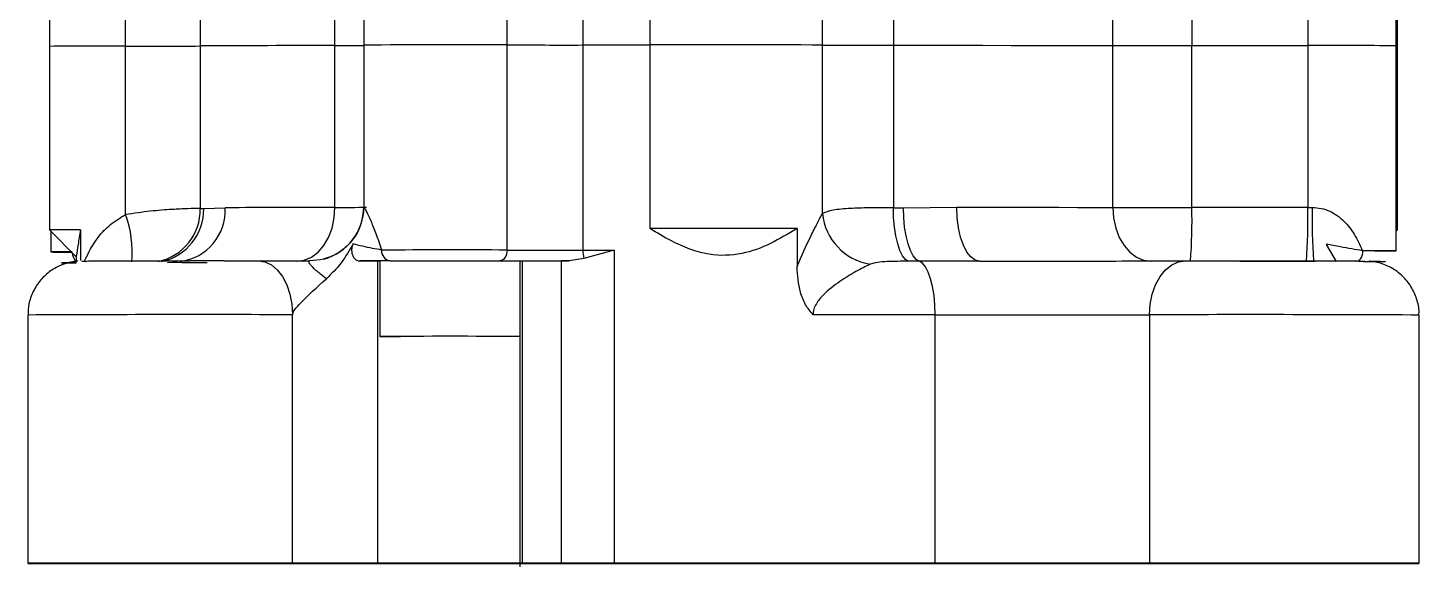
# Model space of a CAD drawing. Header units: millimetres. Extents: x 2379 to 4059, y 879 to 2067.
# Drawn here: x 3487.3 to 3616.3, y 1620.7 to 1670.4 of the extents above; entities that cross this region are included whole.
import ezdxf

# ---------------------------------------------------------------- set-up
doc = ezdxf.new("R2010")
doc.units = ezdxf.units.MM
doc.layers.add('粗实线', color=7, linetype='Continuous', lineweight=40)

msp = doc.modelspace()

# ---------------------------------------------------------------- linework, layer by layer
at = {"color": 7, "linetype": 'Continuous', "lineweight": 25}
for p, q in [((3489.249, 1685.695), (3489.249, 1668.695)), ((3496.305, 1668.714), (3496.305, 1685.714)), ((3503.244, 1685.728), (3503.244, 1668.728)), ((3515.728, 1668.772), (3515.728, 1685.772)), ((3518.392, 1685.811), (3518.392, 1668.811)), ((3531.685, 1668.824), (3531.685, 1685.824)), ((3538.716, 1685.82), (3538.716, 1668.82)), ((3544.927, 1685.822), (3544.927, 1668.822)), ((3560.93, 1668.813), (3560.93, 1685.813)), ((3567.504, 1685.798), (3567.504, 1668.798)), ((3587.853, 1668.771), (3587.853, 1685.771)), ((3595.18, 1685.765), (3595.18, 1668.765)), ((3605.929, 1685.766), (3605.929, 1668.766)), ((3614.128, 1668.748), (3614.128, 1685.748)), ((3614.249, 1668.694), (3614.249, 1685.694)), ((3489.249, 1668.695), (3489.249, 1651.695)), ((3496.305, 1653.106), (3496.305, 1668.714)), ((3503.244, 1668.728), (3503.244, 1653.678)), ((3515.728, 1653.772), (3515.728, 1668.772)), ((3518.392, 1668.811), (3518.392, 1653.811)), ((3531.685, 1649.824), (3531.685, 1668.824)), ((3538.716, 1668.82), (3538.716, 1649.82)), ((3544.927, 1668.822), (3544.927, 1651.822)), ((3560.93, 1653.205), (3560.93, 1668.813)), ((3567.504, 1668.798), (3567.504, 1653.748)), ((3587.852, 1653.771), (3587.853, 1668.771)), ((3587.853, 1668.771), (3587.86, 1668.771)), ((3595.18, 1668.765), (3605.929, 1668.766)), ((3595.18, 1653.765), (3595.18, 1668.765)), ((3605.929, 1668.766), (3605.929, 1653.766)), ((3614.128, 1649.748), (3614.128, 1668.748)), ((3614.128, 1668.697), (3614.249, 1668.694)), ((3614.249, 1651.694), (3614.249, 1668.694)), ((3503.557, 1653.68), (3505.563, 1653.741)), ((3568.437, 1653.747), (3573.379, 1653.793)), ((3605.929, 1653.766), (3595.18, 1653.765)), ((3489.249, 1651.695), (3491.749, 1649.195)), ((3489.371, 1651.573), (3489.371, 1649.641)), ((3492.138, 1651.709), (3492.138, 1648.857)), ((3558.572, 1651.822), (3558.572, 1648.295)), ((3614.128, 1651.573), (3614.249, 1651.694)), ((3607.624, 1650.35), (3608.555, 1648.756)), ((3491.749, 1649.336), (3491.749, 1648.775)), ((3518.034, 1648.813), (3519.668, 1648.81)), ((3519.668, 1648.81), (3519.892, 1648.807)), ((3519.668, 1648.81), (3519.668, 1620.81)), ((3519.892, 1648.811), (3519.892, 1641.811)), ((3532.892, 1641.811), (3532.892, 1648.811)), ((3532.892, 1648.807), (3533.101, 1648.809)), ((3533.101, 1648.809), (3536.695, 1648.816)), ((3533.101, 1648.809), (3533.101, 1620.809)), ((3536.695, 1648.816), (3536.695, 1620.816)), ((3538.795, 1649.046), (3537.444, 1648.817)), ((3541.607, 1649.821), (3538.795, 1649.046)), ((3541.607, 1649.821), (3541.607, 1620.821)), ((3574.862, 1648.8), (3569.909, 1648.782)), ((3575.499, 1648.803), (3574.862, 1648.8)), ((3602.128, 1648.776), (3602.128, 1648.759)), ((3487.252, 1643.801), (3487.252, 1620.801)), ((3511.793, 1620.825), (3511.793, 1643.825)), ((3571.382, 1620.816), (3571.382, 1643.816)), ((3591.252, 1643.824), (3591.252, 1620.824)), ((3616.247, 1620.8), (3616.247, 1643.8)), ((3532.868, 1642.885), (3532.868, 1620.485))]:
    msp.add_line(p, q, dxfattribs=at)
at = {"color": 7, "linetype": 'Continuous', "lineweight": 25, "flags": 128}
for points in [[(3538.716, 1668.82), (3539.486, 1668.82), (3540.258, 1668.82), (3541.032, 1668.821), (3541.808, 1668.821), (3542.585, 1668.821), (3543.364, 1668.822), (3544.145, 1668.822), (3544.927, 1668.822)], [(3538.716, 1668.82), (3539.486, 1668.82), (3540.258, 1668.82), (3541.032, 1668.821), (3541.808, 1668.821), (3542.585, 1668.821), (3543.364, 1668.822), (3544.145, 1668.822), (3544.927, 1668.822)], [(3567.504, 1668.798), (3570.339, 1668.796), (3573.11, 1668.793), (3575.807, 1668.791), (3578.419, 1668.787), (3580.938, 1668.784), (3583.356, 1668.78), (3585.663, 1668.776), (3587.853, 1668.771)], [(3567.504, 1668.798), (3570.339, 1668.796), (3573.11, 1668.793), (3575.807, 1668.791), (3578.419, 1668.787), (3580.938, 1668.784), (3583.356, 1668.78), (3585.663, 1668.776), (3587.853, 1668.771)], [(3503.244, 1653.678), (3503.282, 1653.679), (3503.32, 1653.679), (3503.359, 1653.679), (3503.398, 1653.679), (3503.437, 1653.68), (3503.477, 1653.68), (3503.517, 1653.68), (3503.557, 1653.68)], [(3512.196, 1648.78), (3512.885, 1648.874), (3513.547, 1649.157), (3514.158, 1649.618), (3514.693, 1650.239), (3515.132, 1650.995), (3515.459, 1651.859), (3515.66, 1652.797), (3515.728, 1653.772)], [(3568.894, 1648.782), (3568.616, 1648.956), (3568.352, 1649.291), (3568.112, 1649.777), (3567.903, 1650.397), (3567.733, 1651.13), (3567.607, 1651.952), (3567.53, 1652.834), (3567.504, 1653.748)], [(3567.504, 1653.748), (3567.621, 1653.748), (3567.738, 1653.748), (3567.854, 1653.748), (3567.971, 1653.748), (3568.088, 1653.748), (3568.204, 1653.748), (3568.321, 1653.747), (3568.437, 1653.747)], [(3569.909, 1648.782), (3569.615, 1648.955), (3569.335, 1649.29), (3569.081, 1649.776), (3568.86, 1650.396), (3568.679, 1651.129), (3568.546, 1651.951), (3568.464, 1652.834), (3568.437, 1653.747)], [(3575.499, 1648.803), (3575.086, 1648.897), (3574.688, 1649.18), (3574.321, 1649.64), (3574, 1650.26), (3573.736, 1651.017), (3573.54, 1651.881), (3573.42, 1652.818), (3573.379, 1653.793)], [(3573.379, 1653.793), (3575.37, 1653.791), (3577.316, 1653.789), (3579.214, 1653.786), (3581.06, 1653.784), (3582.85, 1653.781), (3584.581, 1653.778), (3586.249, 1653.775), (3587.852, 1653.771)], [(3587.852, 1653.771), (3587.92, 1652.796), (3588.122, 1651.859), (3588.449, 1650.995), (3588.889, 1650.238), (3589.425, 1649.617), (3590.037, 1649.157), (3590.701, 1648.874), (3591.392, 1648.779)], [(3605.929, 1653.766), (3605.98, 1653.766), (3606.031, 1653.766), (3606.083, 1653.766), (3606.134, 1653.766), (3606.185, 1653.766), (3606.236, 1653.766), (3606.287, 1653.766), (3606.338, 1653.766)], [(3614.128, 1651.697), (3614.249, 1651.694), (3614.249, 1651.694)], [(3508.612, 1648.817), (3509.233, 1648.723), (3509.83, 1648.44), (3510.379, 1647.979), (3510.861, 1647.358), (3511.257, 1646.602), (3511.551, 1645.738), (3511.732, 1644.801), (3511.793, 1643.825)], [(3514.709, 1648.987), (3514.372, 1648.908), (3513.397, 1648.812)], [(3531.685, 1649.824), (3531.672, 1649.629), (3531.635, 1649.441), (3531.573, 1649.268), (3531.491, 1649.116), (3531.391, 1648.992), (3531.276, 1648.899), (3531.152, 1648.842), (3531.023, 1648.822)], [(3537.444, 1648.817), (3537.347, 1648.817), (3537.251, 1648.817), (3537.156, 1648.817), (3537.062, 1648.817), (3536.969, 1648.817), (3536.877, 1648.816), (3536.786, 1648.816), (3536.695, 1648.816)], [(3538.716, 1649.82), (3539.075, 1649.82), (3539.436, 1649.82), (3539.796, 1649.82), (3540.158, 1649.82), (3540.519, 1649.821), (3540.881, 1649.821), (3541.244, 1649.821), (3541.607, 1649.821)], [(3569.909, 1648.782), (3569.783, 1648.782), (3569.656, 1648.782), (3569.529, 1648.782), (3569.402, 1648.782), (3569.275, 1648.782), (3569.148, 1648.782), (3569.021, 1648.782), (3568.894, 1648.782)], [(3571.382, 1643.816), (3571.354, 1644.729), (3571.272, 1645.612), (3571.139, 1646.434), (3570.959, 1647.167), (3570.738, 1647.787), (3570.483, 1648.273), (3570.204, 1648.608), (3569.909, 1648.782)], [(3591.252, 1643.824), (3591.316, 1644.799), (3591.506, 1645.737), (3591.814, 1646.601), (3592.228, 1647.357), (3592.733, 1647.978), (3593.309, 1648.439), (3593.934, 1648.722), (3594.584, 1648.816)], [(3611.007, 1649.762), (3610.996, 1649.567), (3610.961, 1649.379), (3610.905, 1649.206), (3610.829, 1649.054), (3610.736, 1648.93), (3610.631, 1648.837), (3610.516, 1648.78), (3610.397, 1648.76)], [(3571.382, 1643.816), (3569.997, 1643.817), (3568.602, 1643.818), (3567.197, 1643.818), (3565.782, 1643.819), (3564.359, 1643.82), (3562.929, 1643.821), (3561.492, 1643.821), (3560.05, 1643.822)], [(3571.382, 1643.816), (3573.942, 1643.814), (3576.573, 1643.813), (3579.227, 1643.813), (3581.859, 1643.814), (3584.421, 1643.816), (3586.869, 1643.818), (3589.16, 1643.821), (3591.252, 1643.824)]]:
    msp.add_lwpolyline(points, dxfattribs=at)
at = {"color": 7, "linetype": 'Continuous', "lineweight": 25}
for centre, radius, start, end in [((3494.922, 896.177), 772.539, 89.897391, 90.420712), ((3496.581, 3249.546), 1580.832, 269.990013, 270.241488), ((3520.798, -1582.591), 3251.367, 90.089346, 90.30934), ((3515.217, 2151.876), 483.105, 270.06054, 270.37656), ((3526.75, -114.746), 1783.576, 89.841456, 90.268476), ((3526.767, -72.75), 1741.581, 89.838188, 90.275424), ((3536.964, 4841.007), 3172.188, 269.904659, 270.031645), ((3551.414, -1024.325), 2693.155, 89.797567, 90.13802), ((3567.221, 2997.032), 1328.233, 269.728619, 270.012215), ((3594.57, 5213.522), 3544.757, 269.891426, 270.009859), ((3594.571, 5216.525), 3547.76, 269.891621, 270.009825), ((3608.127, 759.357), 909.411, 89.621935, 90.138469), ((3487.298, 1649.698), 9.631, 354.25224, 20.72676), ((3498.319, 1653.581), 4.925, 281.86025, 1.13682), ((3498.641, 1653.571), 4.917, 282.00446, 1.27867), ((3500.76, 1653.527), 4.808, 277.47921, 2.54775), ((3524.108, -2776.77), 4430.55, 90.108381, 90.239828), ((3513.396, 1653.811), 4.999, 285.23346, 0.00835), ((3516.188, 1849.526), 195.754, 269.86511, 270.72475), ((3518.394, 1653.816), 0.00589, 247.97484, 272.47351), ((3518.395, 1653.805), 0.00655, 86.83529, 111.61015), ((3566.199, 1653.736), 5.296, 185.75485, 260.76773), ((3594.57, 5198.522), 3544.757, 269.891426, 270.009859), ((3545.106, 1652.514), 50.089, 355.71964, 1.43088), ((3555.855, 1652.515), 50.089, 355.71964, 1.43088), ((3668.464, 1652.673), 62.135, 178.9928, 183.52068), ((3491.717, 1448.754), 202.956, 89.88111, 90.69676), ((3551.729, -1998.939), 3650.767, 89.892614, 90.106762), ((3490.99, 1540.11), 109.543, 89.8003, 90.84701), ((3491.139, 1788.05), 138.42, 269.268, 270.07262), ((3492.436, 1649.593), 1.062, 181.27448, 229.69761), ((3520.964, 1649.729), 0.916, 174.18776, 262.52813), ((3526.469, -1349.854), 2999.683, 89.900382, 90.122565), ((3536.963, 4822.007), 3172.188, 269.904659, 270.031645), ((3541.97, 1649.763), 3.255, 178.99862, 192.73455), ((3601.122, 1543.53), 105.229, 89.77709, 90.81371), ((3605.955, -740.038), 2388.8, 89.983979, 90.106094), ((3611.703, 1450.847), 198.916, 89.30143, 90.20024), ((3611.825, 1603.012), 45.743, 88.99451, 90.09488), ((3612.508, 1759.279), 109.543, 269.8003, 270.84701), ((3491.738, 1594.729), 53.919, 89.98792, 90.92144), ((3500.694, 1256.077), 392.576, 89.5364, 90.07272), ((3502.356, -1181.726), 2825.567, 89.80864, 90.306277), ((3600.605, -1624.393), 3268.23, 89.725781, 90.163967), ((3526.386, 530.333), 1111.497, 89.664622, 90.334754), ((3521.388, 1747.029), 105.229, 269.18566, 270.22229)]:
    msp.add_arc(centre, radius, start, end, dxfattribs=at)
for points, knots in [([(3492.479, 1648.772), (3492.863, 1649.544), (3493.491, 1650.806), (3494.865, 1652.225), (3495.826, 1652.813), (3496.305, 1653.106)], [0, 0, 0, 0, 0.4415703, 0.7212781, 1, 1, 1, 1]), ([(3503.244, 1653.678), (3502.896, 1653.673), (3502.257, 1653.664), (3500.604, 1653.588), (3498.652, 1653.447), (3497.087, 1653.22), (3496.305, 1653.106)], [0, 0, 0, 0, 0.2724679, 0.5000458, 0.7503555, 1, 1, 1, 1]), ([(3518.353, 1653.811), (3518.365, 1653.596), (3518.39, 1653.146), (3518.249, 1652.717), (3518.175, 1652.492)], [0, 0, 0, 0, 0.4764135, 1, 1, 1, 1]), ([(3518.395, 1653.811), (3518.411, 1653.795), (3518.443, 1653.762), (3518.596, 1653.487), (3518.801, 1653.076), (3519.109, 1652.399), (3519.548, 1651.326), (3519.877, 1650.346), (3520.053, 1649.821)], [0, 0, 0, 0, 0.1244738, 0.250966, 0.3714749, 0.5001039, 0.7321774, 1, 1, 1, 1]), ([(3558.572, 1648.295), (3558.995, 1649.273), (3559.63, 1650.74), (3560.468, 1652.329), (3560.776, 1652.913), (3560.93, 1653.205)], [0, 0, 0, 0, 0.4999487, 0.7504157, 1, 1, 1, 1]), ([(3563.522, 1653.676), (3562.939, 1653.637), (3561.774, 1653.558), (3561.211, 1653.322), (3560.93, 1653.205)], [0, 0, 0, 0, 0.5005372, 1, 1, 1, 1]), ([(3567.504, 1653.748), (3566.707, 1653.747), (3565.237, 1653.744), (3564.061, 1653.698), (3563.522, 1653.676)], [0, 0, 0, 0, 0.5420141, 1, 1, 1, 1]), ([(3606.338, 1653.766), (3606.619, 1653.748), (3607.185, 1653.714), (3607.972, 1653.437), (3608.686, 1653.025), (3609.48, 1652.345), (3610.315, 1651.269), (3610.766, 1650.288), (3611.007, 1649.762)], [0, 0, 0, 0, 0.12447381, 0.25096604, 0.37147488, 0.50010394, 0.73217742, 1, 1, 1, 1]), ([(3492.138, 1651.709), (3492.058, 1651.237), (3491.894, 1650.28), (3491.759, 1649.277), (3491.766, 1649.32), (3491.768, 1649.336)], [0, 0, 0, 0, 0.3787431, 0.7674109, 1, 1, 1, 1]), ([(3518.175, 1652.492), (3518.134, 1652.311), (3518.001, 1651.721), (3517.458, 1650.827), (3516.597, 1649.907), (3515.641, 1649.284), (3514.969, 1649.085), (3514.699, 1649.004)], [0, 0, 0, 0, 0.107229, 0.3503135, 0.5933986, 0.836482, 1, 1, 1, 1]), ([(3558.572, 1651.822), (3557.767, 1651.333), (3556.164, 1650.357), (3553.428, 1649.334), (3550.794, 1649.253), (3548.616, 1649.87), (3546.773, 1650.694), (3545.585, 1651.42), (3544.927, 1651.822)], [0, 0, 0, 0, 0.1923908, 0.3834722, 0.589159, 0.7155413, 0.8423238, 1, 1, 1, 1]), ([(3517.414, 1650.396), (3517.064, 1649.788), (3516.352, 1648.551), (3515.415, 1647.633), (3514.938, 1647.167)], [0, 0, 0, 0, 0.4918713, 1, 1, 1, 1]), ([(3517.414, 1650.396), (3517.373, 1650.301), (3517.289, 1650.11), (3517.261, 1649.773), (3517.311, 1649.447), (3517.44, 1649.159), (3517.632, 1648.943), (3517.841, 1648.829), (3517.979, 1648.818), (3518.034, 1648.813)], [0, 0, 0, 0, 0.1491203, 0.298298, 0.4463418, 0.5945522, 0.7447419, 0.8986734, 1, 1, 1, 1]), ([(3520.053, 1649.821), (3519.778, 1649.871), (3519.21, 1649.974), (3518.21, 1650.176), (3517.692, 1650.32), (3517.414, 1650.396)], [0, 0, 0, 0, 0.3043315, 0.6280366, 1, 1, 1, 1]), ([(3611.007, 1649.762), (3610.668, 1649.813), (3609.966, 1649.918), (3608.934, 1650.125), (3608.08, 1650.272), (3607.624, 1650.35)], [0, 0, 0, 0, 0.3043315, 0.6280366, 1, 1, 1, 1]), ([(3491.893, 1648.788), (3491.891, 1648.788), (3491.857, 1648.786), (3491.743, 1648.776), (3491.516, 1648.749), (3491.051, 1648.668), (3490.287, 1648.436), (3489.318, 1647.912), (3488.398, 1647.071), (3487.712, 1646.008), (3487.308, 1644.892), (3487.287, 1644.141), (3487.279, 1643.811)], [0, 0, 0, 0, 0.0009193, 0.020654, 0.0473695, 0.0980293, 0.2083231, 0.3666463, 0.5337116, 0.7011689, 0.8686495, 1, 1, 1, 1]), ([(3492.253, 1648.801), (3492.302, 1648.803), (3492.398, 1648.805), (3493.003, 1648.809), (3493.88, 1648.813), (3495.004, 1648.816), (3496.354, 1648.818), (3497.941, 1648.82), (3499.741, 1648.821), (3501.215, 1648.822), (3502.057, 1648.822), (3502.25, 1648.822)], [0, 0, 0, 0, 0.1258562, 0.2493612, 0.3684169, 0.4813666, 0.5943164, 0.7133721, 0.8368771, 0.9627333, 1, 1, 1, 1]), ([(3505.46, 1648.821), (3505.352, 1648.821), (3504.93, 1648.821), (3504.08, 1648.822), (3503.113, 1648.822), (3502.474, 1648.822), (3502.252, 1648.822)], [0, 0, 0, 0, 0.1061376, 0.4137481, 0.7958647, 1, 1, 1, 1]), ([(3505.46, 1648.821), (3505.468, 1648.821), (3506.075, 1648.821), (3507.172, 1648.819), (3508.141, 1648.818), (3508.612, 1648.817)], [0, 0, 0, 0, 0.0070945, 0.516613, 1, 1, 1, 1]), ([(3514.938, 1647.167), (3514.657, 1647.377), (3514.094, 1647.794), (3513.598, 1648.284), (3513.378, 1648.564), (3513.27, 1648.766), (3513.346, 1648.794), (3513.397, 1648.812)], [0, 0, 0, 0, 0.2503114, 0.4998417, 0.6202194, 0.7507731, 1, 1, 1, 1]), ([(3520.845, 1648.82), (3520.678, 1648.82), (3520.349, 1648.819), (3519.779, 1648.817), (3519.176, 1648.816), (3518.521, 1648.815), (3518.199, 1648.814), (3518.034, 1648.813)], [0, 0, 0, 0, 0.1826536, 0.360866, 0.578026, 0.783693, 1, 1, 1, 1]), ([(3520.845, 1648.82), (3521.155, 1648.821), (3521.783, 1648.822), (3522.982, 1648.824), (3524.309, 1648.825), (3525.717, 1648.826), (3527.153, 1648.826), (3528.564, 1648.825), (3529.897, 1648.824), (3530.651, 1648.823), (3531.023, 1648.822)], [0, 0, 0, 0, 0.1236811, 0.25, 0.3763189, 0.5, 0.6236811, 0.75, 0.8763189, 1, 1, 1, 1]), ([(3568.894, 1648.782), (3568.225, 1648.778), (3567.221, 1648.771), (3566.02, 1648.705), (3565.573, 1648.573), (3565.349, 1648.508)], [0, 0, 0, 0, 0.5005553, 0.7509565, 1, 1, 1, 1]), ([(3575.499, 1648.803), (3577.205, 1648.803), (3580.653, 1648.802), (3585.745, 1648.805), (3590.542, 1648.809), (3593.246, 1648.814), (3594.584, 1648.816)], [0, 0, 0, 0, 0.2473128, 0.5, 0.7526872, 1, 1, 1, 1]), ([(3594.584, 1648.816), (3595.039, 1648.817), (3595.975, 1648.818), (3597.642, 1648.82), (3599.483, 1648.821), (3601.429, 1648.822), (3603.367, 1648.821), (3605.192, 1648.82), (3606.815, 1648.818), (3608.211, 1648.816), (3609.388, 1648.813), (3610.342, 1648.809), (3610.967, 1648.805), (3611.26, 1648.803), (3611.225, 1648.801), (3611.221, 1648.801)], [0, 0, 0, 0, 0.07746204, 0.1591116, 0.24381256, 0.33012598, 0.41643939, 0.50114036, 0.58278992, 0.66025195, 0.73771399, 0.81936355, 0.90406452, 0.99037793, 1, 1, 1, 1]), ([(3611.077, 1648.759), (3611.618, 1648.758), (3612.738, 1648.755), (3613.233, 1648.749), (3613.135, 1648.745), (3612.645, 1648.743), (3612.628, 1648.743)], [0, 0, 0, 0, 0.3133856, 0.650453, 0.9875204, 1, 1, 1, 1]), ([(3616.22, 1643.792), (3616.228, 1643.881), (3616.276, 1644.389), (3616.051, 1645.314), (3615.543, 1646.467), (3614.736, 1647.453), (3613.719, 1648.208), (3612.724, 1648.609), (3612.032, 1648.745), (3611.713, 1648.78), (3611.641, 1648.785), (3611.628, 1648.785)], [0, 0, 0, 0, 0.0358209, 0.2034054, 0.3709909, 0.5385787, 0.7061735, 0.8738152, 0.9601743, 0.9931696, 1, 1, 1, 1]), ([(3490.871, 1648.635), (3490.804, 1648.636), (3490.542, 1648.637), (3490.367, 1648.639), (3490.358, 1648.642), (3490.672, 1648.645), (3491.141, 1648.648), (3491.592, 1648.649), (3491.749, 1648.649)], [0, 0, 0, 0, 0.0697239, 0.2723652, 0.4750065, 0.6819695, 0.8889325, 1, 1, 1, 1]), ([(3560.05, 1643.822), (3559.808, 1644.123), (3559.303, 1644.751), (3558.708, 1646.269), (3558.626, 1647.492), (3558.572, 1648.295)], [0, 0, 0, 0, 0.2406414, 0.5017344, 1, 1, 1, 1]), ([(3565.349, 1648.508), (3564.927, 1648.299), (3564.082, 1647.882), (3562.539, 1646.93), (3561.225, 1645.951), (3560.425, 1645.018), (3560.102, 1644.363), (3560.066, 1643.995), (3560.05, 1643.822)], [0, 0, 0, 0, 0.2492008, 0.4991017, 0.7489308, 0.8742239, 0.9407402, 1, 1, 1, 1]), ([(3511.793, 1643.825), (3511.798, 1643.869), (3511.81, 1643.98), (3512.008, 1644.332), (3513.016, 1645.465), (3514.076, 1646.404), (3514.938, 1647.167)], [0, 0, 0, 0, 0.0236669, 0.0606293, 0.2359656, 1, 1, 1, 1])]:
    msp.add_open_spline(points, degree=3, knots=knots, dxfattribs=at)
for points in [[(3508.612, 1648.817), (3509.344, 1648.816), (3510.808, 1648.814), (3512.534, 1648.812), (3513.397, 1648.812)], [(3531.023, 1648.822), (3531.984, 1648.821), (3533.904, 1648.818), (3536.264, 1648.817), (3537.444, 1648.817)]]:
    msp.add_open_spline(points, degree=3, dxfattribs=at)
at = {"layer": '粗实线', "linetype": 'ByBlock'}
msp.add_line((3487.252, 1620.801), (3616.247, 1620.8), dxfattribs=at)

doc.saveas('drawing.dxf')
